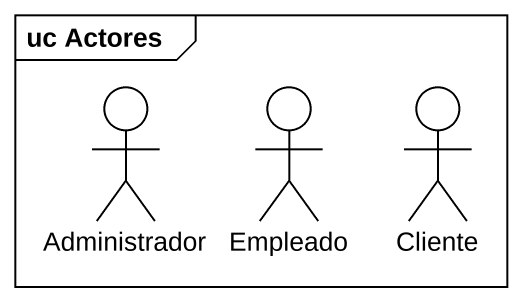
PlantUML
@startuml
mainframe uc Actores
actor Administrador
actor Empleado
actor Cliente
@enduml
